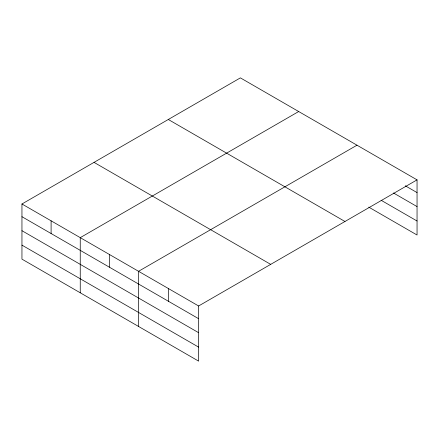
<?xml version="1.0" encoding="UTF-8"?>
<svg xmlns="http://www.w3.org/2000/svg" width="439" height="439" viewBox="0 0 439 439"><rect width="100%" height="100%" fill="white"/><g stroke="black" fill="none" stroke-linecap="round" stroke-linejoin="round"><path stroke-width="0.66" d="M21.95 203.987L198.615 305.983L198.615 361.127L21.95 259.131L21.95 203.987L240.385 77.873L417.05 179.869L417.05 235.013L368.76 207.131M298.685 111.533L80.249 237.647L80.249 292.791M356.984 145.194L138.548 271.302L138.548 326.446M198.615 305.983L417.05 179.869M405.274 185.785L417.05 192.584M393.492 192.984L417.05 206.588M381.129 200.272L417.05 221.009M168.302 119.49L344.966 221.486M94.034 162.37L270.698 264.366M21.95 216.701L198.615 318.698M21.95 230.7L198.615 332.696M21.95 245.127L198.615 347.123M168.581 288.642L168.581 301.357M109.399 254.477L109.399 267.186M51.1 220.817L51.1 233.532"/></g></svg>
